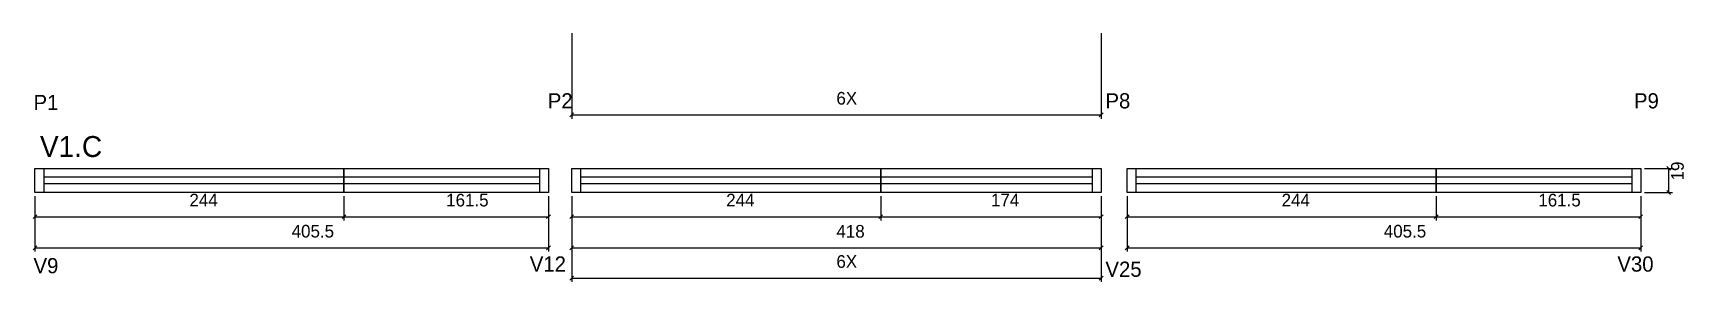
# Model space of a CAD drawing. Header units: metres. Extents: x 3425 to 4728, y 1058 to 1254.
import ezdxf

# ---------------------------------------------------------------- set-up
doc = ezdxf.new("R2010")
doc.units = ezdxf.units.M
for name, color, linetype in [('5', 7, 'Continuous'), ('COTA', 7, 'Continuous'), ('NOMENCLATURA', 7, 'Continuous'), ('Painéis', 7, 'Continuous'), ('SARR_2.2x7', 7, 'Continuous')]:
    doc.layers.add(name, color=color, linetype=linetype)

msp = doc.modelspace()

# ---------------------------------------------------------------- linework, layer by layer
at = {"layer": 'COTA', "color": 4, "lineweight": 25}
for p, q in [((3849.9, 1254.4), (3849.9, 1186.9)), ((4267.9, 1254.4), (4267.9, 1186.9)), ((3849.9, 1189.9), (4267.9, 1189.9)), ((4696.9, 1147.7), (4719, 1147.7)), ((4716, 1128.7), (4716, 1147.7)), ((3426.1, 1125.7), (3426.1, 1106.6)), ((3426.1, 1125.7), (3426.1, 1082.1)), ((3670.1, 1125.7), (3670.1, 1106.6)), ((3670.1, 1125.7), (3670.1, 1106.6)), ((3831.6, 1125.7), (3831.6, 1106.6)), ((3831.6, 1125.7), (3831.6, 1082.1)), ((3849.9, 1125.7), (3849.9, 1106.6)), ((3849.9, 1125.7), (3849.9, 1082.1)), ((3849.9, 1125.7), (3849.9, 1058.2)), ((4093.9, 1125.7), (4093.9, 1106.6)), ((4093.9, 1125.7), (4093.9, 1106.6)), ((4267.9, 1125.7), (4267.9, 1106.6)), ((4267.9, 1125.7), (4267.9, 1082.1)), ((4267.9, 1125.7), (4267.9, 1058.2)), ((4288.4, 1125.7), (4288.4, 1106.6)), ((4288.4, 1125.7), (4288.4, 1082.1)), ((4532.4, 1125.7), (4532.4, 1106.6)), ((4532.4, 1125.7), (4532.4, 1106.6)), ((4693.9, 1125.7), (4693.9, 1106.6)), ((4693.9, 1125.7), (4693.9, 1082.1)), ((4696.9, 1128.7), (4719, 1128.7)), ((3426.1, 1109.6), (3670.1, 1109.6)), ((3670.1, 1109.6), (3831.6, 1109.6)), ((3849.9, 1109.6), (4093.9, 1109.6)), ((4093.9, 1109.6), (4267.9, 1109.6)), ((4288.4, 1109.6), (4532.4, 1109.6)), ((4532.4, 1109.6), (4693.9, 1109.6)), ((3426.1, 1085.1), (3831.6, 1085.1)), ((3849.9, 1085.1), (4267.9, 1085.1)), ((4288.4, 1085.1), (4693.9, 1085.1)), ((3849.9, 1061.2), (4267.9, 1061.2))]:
    msp.add_line(p, q, dxfattribs=at)
at = {"layer": 'COTA', "color": 0, "lineweight": 25}
for p, q in [((3851.4, 1191.4), (3848.4, 1188.4)), ((4266.4, 1188.4), (4269.4, 1191.4)), ((4717.5, 1146.2), (4714.5, 1149.2)), ((4714.5, 1130.2), (4717.5, 1127.2)), ((3427.6, 1111.1), (3424.6, 1108.1)), ((3668.6, 1108.1), (3671.6, 1111.1)), ((3671.6, 1111.1), (3668.6, 1108.1)), ((3830.1, 1108.1), (3833.1, 1111.1)), ((3851.4, 1111.1), (3848.4, 1108.1)), ((4092.4, 1108.1), (4095.4, 1111.1)), ((4095.4, 1111.1), (4092.4, 1108.1)), ((4266.4, 1108.1), (4269.4, 1111.1)), ((4289.9, 1111.1), (4286.9, 1108.1)), ((4530.9, 1108.1), (4533.9, 1111.1)), ((4533.9, 1111.1), (4530.9, 1108.1)), ((4692.4, 1108.1), (4695.4, 1111.1)), ((3427.6, 1086.6), (3424.6, 1083.6)), ((3830.1, 1083.6), (3833.1, 1086.6)), ((3851.4, 1086.6), (3848.4, 1083.6)), ((4266.4, 1083.6), (4269.4, 1086.6)), ((4289.9, 1086.6), (4286.9, 1083.6)), ((4692.4, 1083.6), (4695.4, 1086.6)), ((3851.4, 1062.7), (3848.4, 1059.7)), ((4266.4, 1059.7), (4269.4, 1062.7))]:
    msp.add_line(p, q, dxfattribs=at)
at = {"layer": 'Painéis', "color": 200, "lineweight": 25}
for points in [[(3670.1, 1128.7), (3426.1, 1128.7), (3426.1, 1147.7), (3670.1, 1147.7)], [(3670.1, 1147.7), (3831.6, 1147.7), (3831.6, 1128.7), (3670.1, 1128.7)], [(4093.9, 1128.7), (3849.9, 1128.7), (3849.9, 1147.7), (4093.9, 1147.7)], [(4093.9, 1147.7), (4267.9, 1147.7), (4267.9, 1128.7), (4093.9, 1128.7)], [(4532.4, 1128.7), (4288.4, 1128.7), (4288.4, 1147.7), (4532.4, 1147.7)], [(4532.4, 1147.7), (4693.9, 1147.7), (4693.9, 1128.7), (4532.4, 1128.7)]]:
    msp.add_lwpolyline(points, close=True, dxfattribs=at)
at = {"layer": 'SARR_2.2x7', "color": 40, "lineweight": 25}
for p, q in [((3433.1, 1147.7), (3433.1, 1128.7)), ((3824.6, 1147.7), (3824.6, 1128.7)), ((3856.9, 1147.7), (3856.9, 1128.7)), ((4260.9, 1147.7), (4260.9, 1128.7)), ((4295.4, 1147.7), (4295.4, 1128.7)), ((4686.9, 1147.7), (4686.9, 1128.7)), ((3670.1, 1140.7), (3433.1, 1140.7)), ((3433.1, 1135.7), (3670.1, 1135.7)), ((3824.6, 1140.7), (3670.1, 1140.7)), ((3670.1, 1135.7), (3824.6, 1135.7)), ((4093.9, 1140.7), (3856.9, 1140.7)), ((3856.9, 1135.7), (4093.9, 1135.7)), ((4260.9, 1140.7), (4093.9, 1140.7)), ((4093.9, 1135.7), (4260.9, 1135.7)), ((4532.4, 1140.7), (4295.4, 1140.7)), ((4295.4, 1135.7), (4532.4, 1135.7)), ((4686.9, 1140.7), (4532.4, 1140.7)), ((4532.4, 1135.7), (4686.9, 1135.7))]:
    msp.add_line(p, q, dxfattribs=at)

# ---------------------------------------------------------------- texts
at = {"layer": '5', "color": 5, "lineweight": 25}
for s, p in [('P1', (3425, 1193.7)), ('P2', (3831, 1195)), ('P8', (4271.3, 1195)), ('P9', (4688.6, 1195)), ('V9', (3425, 1065)), ('V12', (3816.8, 1066.3)), ('V25', (4271.3, 1062.2)), ('V30', (4675.5, 1066.3))]:
    msp.add_text(s, height=12, rotation=360, dxfattribs=at).set_placement(p)
at = {"layer": 'COTA', "color": 240, "lineweight": 25}
for s, p in [('6X', (4058.9, 1198)), ('244', (3548.1, 1117.7)), ('161.5', (3750.8, 1117.7)), ('244', (3971.9, 1117.7)), ('174', (4180.9, 1117.7)), ('244', (4410.4, 1117.7)), ('161.5', (4613.1, 1117.7)), ('405.5', (3628.8, 1093.2)), ('418', (4058.9, 1093.1)), ('405.5', (4491.1, 1093.2)), ('6X', (4058.9, 1069.3))]:
    msp.add_text(s, height=10, dxfattribs=at).set_placement(p)
msp.add_text('19', height=10, rotation=90, dxfattribs=at).set_placement((4727.9, 1138.2))
at = {"layer": 'NOMENCLATURA', "color": 7, "lineweight": 25}
msp.add_text('V1.C', height=16.5, dxfattribs=at).set_placement((3430.1, 1156.7))

doc.saveas('drawing.dxf')
